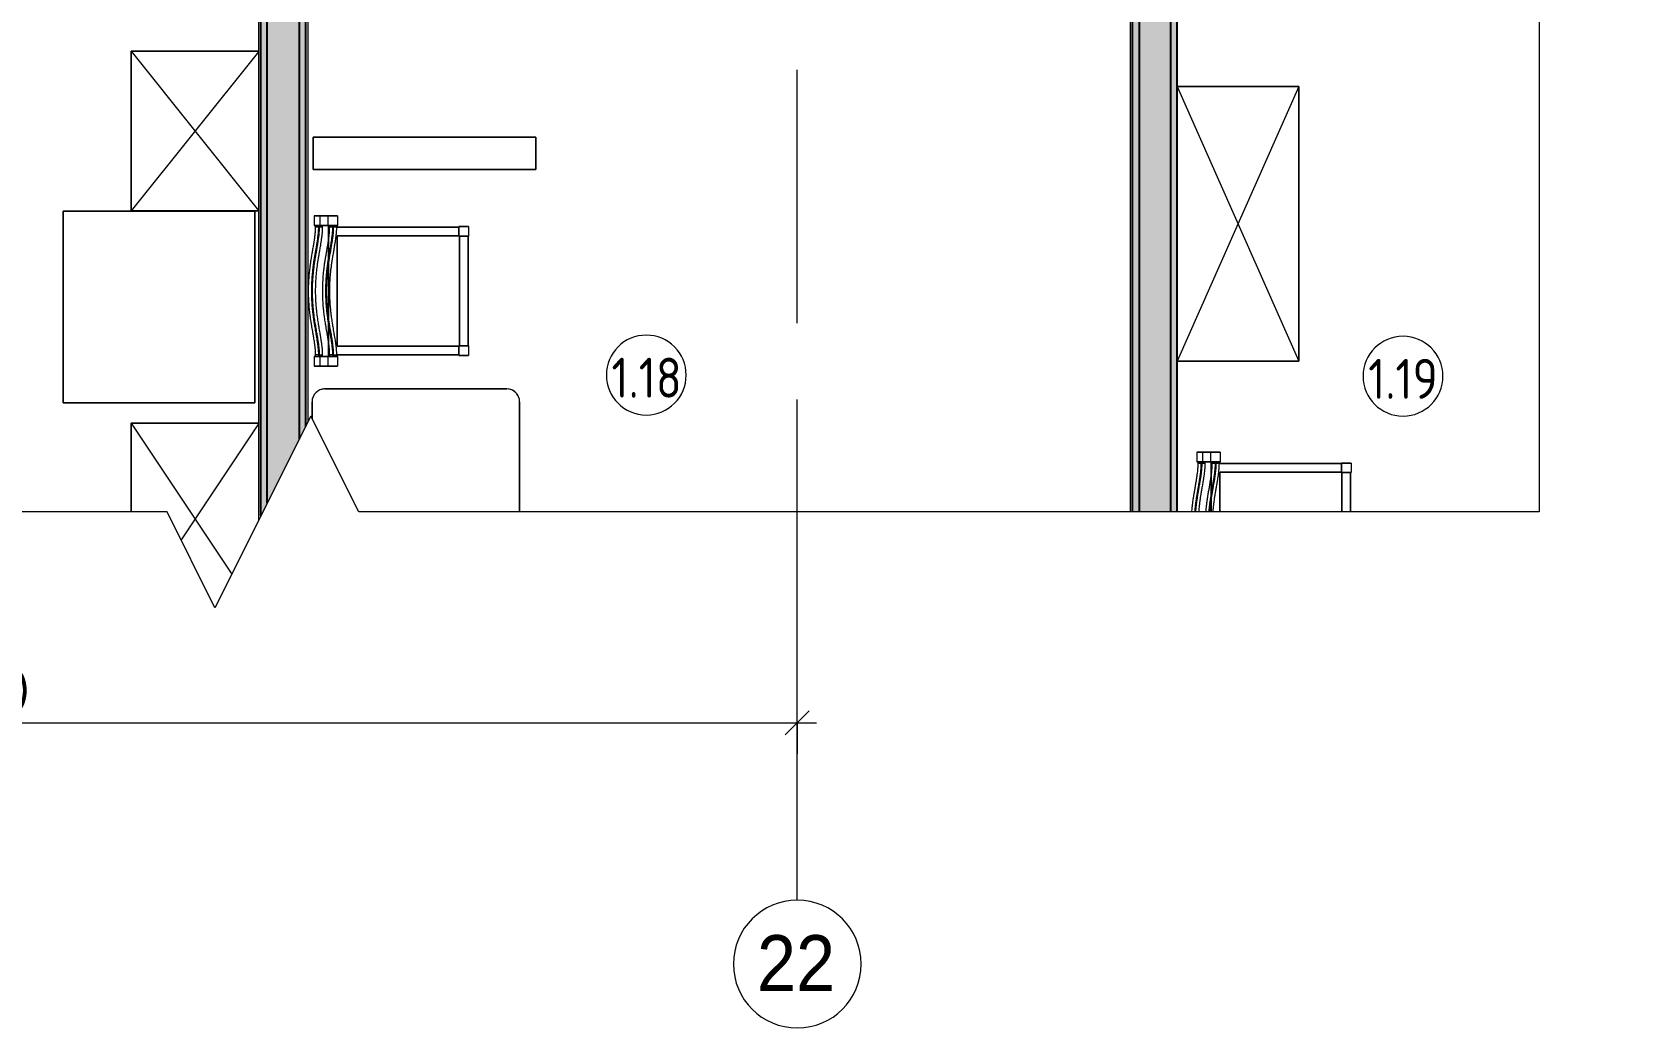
# Model space of a CAD drawing. Header units: millimetres. Extents: x 3991 to 282775, y -8553 to 29560.
# Drawn here: x 122950 to 127970, y 4103 to 7220 of the extents above; entities that cross this region are included whole.
import ezdxf

# ---------------------------------------------------------------- set-up
doc = ezdxf.new("R2010")
doc.units = ezdxf.units.MM
doc.linetypes.add('Осевая', pattern=[1587.5, 317.5, -238.125, 793.75, -238.125])
for name, color, linetype, lineweight in [('A-ANNO-DIMS', 7, 'Continuous', 9), ('A-ANNO-DIMS-50', 7, 'Continuous', 9), ('A-AREA-IDEN', 7, 'Continuous', 9), ('A-DETL-GENF', 7, 'Continuous', 9), ('I-FURN', 7, 'Continuous', 9), ('I-WALL', 7, 'Continuous', 9), ('Оси', 7, 'Continuous', 9), ('Оси-1', 7, 'Continuous', 20), ('Оси-2', 7, 'Осевая', 9)]:
    doc.layers.add(name, color=color, linetype=linetype, lineweight=lineweight)
doc.layers.add('A-WALL-1', color=7, linetype='Continuous', lineweight=25, true_color=0x3c3c3c)
doc.layers.add('A-WALL-FNSH-1', color=7, linetype='Continuous', lineweight=15, true_color=0x3c3c3c)
doc.styles.add('Arial', font='arial.ttf', dxfattribs={"width": 0.9, "height": 175})
doc.styles.add('GOST Common_2', font='GOST_Common.ttf', dxfattribs={"width": 0.9, "height": 125})
doc.styles.add('ISOCPEUR', font='isocpeur.ttf', dxfattribs={"width": 0.9, "height": 125})
doc.dimstyles.new('ISO-2_5_0_9К_БОЛЬШОЙ', dxfattribs={"dimscale": 304.8, "dimtxt": 124.497647, "dimasz": 0.246063, "dimexe": 0.19685, "dimexo": 0.492126, "dimgap": 0, "dimtad": 1, "dimdec": 0, "dimrnd": 10, "dimzin": 0, "dimdsep": 46, "dimtxsty": 'ISOCPEUR', "dimblk1": 'OBLIQUE', "dimblk2": 'OBLIQUE', "dimsah": 1, "dimcen": 0.09, "dimdle": 0.19685, "dimazin": 0, "dimtfac": 1, "dimtdec": 4, "dimtix": 1, "dimtmove": 0, "dimatfit": 3, "dimfxl": 1, "dimtvp": 1, "dimtolj": 1, "dimtzin": 0, "dimarcsym": 2})
pattern_1 = [(135, (44686.58, 0), (-37.717076, -37.717076), [53.34, -8.89, 1.778, -8.89]), (135, (44686.58, 37.694), (-37.717076, -37.717076), []), (50, (44686.58, 0), (63.763904, -5.57885), [6.667, -73.342]), (355, (44686.58, 0), (-12.334876, 66.869514), [5.334, -58.674]), (100.451, (44691.895, -0.465), (51.43036, 61.29098), [5.667, -62.332]), (46.184, (44686.58, 17.78), (94.87722, -14.714836), [10.001, -110.014]), (96.636, (44694.49, 16.55), (83.09115, 86.59931), [8.5, -93.497]), (351.184, (44686.58, 17.78), (83.09204, 86.59928), [8.001, -88.011]), (21, (44695.47, 13.335), (53.064487, -35.792726), [6.667, -73.342]), (326, (44695.47, 13.335), (21.63066, 64.46546), [5.334, -58.674]), (71.451, (44699.89, 10.35), (74.69646, 28.672367), [5.667, -62.332]), (37.5, (44686.58, 0), (1.080413, 29.594271), [1.676, -56.286, 1.676, -57.887, -58.896]), (37.5, (44686.58, 0), (1.080413, 29.594271), [-117.526, 1.676, -57.22]), (7.5, (44686.58, 0), (23.386368, 35.063507), [1.676, -32.283, 1.676, -54.953, -22.447]), (7.5, (44686.58, 0), (23.386368, 35.063507), [-90.589, 1.676, -20.771]), (327.5, (44666.756, 0), (47.456567, -2.0054684), [1.676, -20.549, 1.676, -67.666, -92.011]), (327.5, (44666.756, 0), (47.456567, -2.0054684), [-91.567, 1.676, -90.335]), (317.5, (44657.866, 0), (51.844948, 8.89904), [1.676, -27.216, 1.676, -44.374, -65.341]), (317.5, (44657.866, 0), (51.844948, 8.89904), [-74.943, 1.676, -63.665])]
pattern_2 = [(0, (44686.581, 0), (60.96, 15.24), [5.029, -40.691, 5.029, -40.691, -243.84]), (0, (44686.581, 0), (60.96, 15.24), [-91.44, 5.029, -86.411, 5.029, -40.691, -106.68]), (0, (44686.581, 0), (60.96, 15.24), [-228.6, 5.029, -25.451, 5.029, -71.171]), (120, (44709.441, 7.62), (-43.6782272, 45.1729086), [5.029, -40.691, 5.029, -40.691, -243.84]), (120, (44709.441, 7.62), (-43.6782272, 45.1729086), [-91.44, 5.029, -86.411, 5.029, -40.691, -106.68]), (120, (44709.441, 7.62), (-43.6782272, 45.1729086), [-228.6, 5.029, -25.451, 5.029, -71.171]), (240, (44717.061, 38.1), (-17.2817728, -60.4129086), [5.029, -40.691, 5.029, -40.691, -243.84]), (240, (44717.061, 38.1), (-17.2817728, -60.4129086), [-91.44, 5.029, -86.411, 5.029, -40.691, -106.68]), (240, (44717.061, 38.1), (-17.2817728, -60.4129086), [-228.6, 5.029, -25.451, 5.029, -71.171])]

# ---------------------------------------------------------------- blocks, each defined once
blk = doc.blocks.new('nipo - Default-25548072-Фрагмент 1_4')
at = {"layer": 'I-FURN'}
for p, q in [((-201.5, 220.4), (-201.5, 250.4)), ((-201.5, 250.4), (-201.5, 220.4)), ((-201.5, 250.4), (-171.5, 250.4)), ((-201.5, 250.4), (-171.5, 250.4)), ((-199.9, 220.4), (-201.5, 220.4)), ((-201.5, 220.4), (-199.9, 220.4)), ((-199.9, 220.4), (-199.9, -161.1)), ((-199.9, -161.1), (-199.9, 220.4)), ((-199.9, 220.4), (-172.9, 220.4)), ((-171.5, 220.4), (-199.9, 220.4)), ((-172.9, -161.1), (-172.9, 220.4)), ((-172.9, 220.4), (-172.9, -161.1)), ((-172.9, 220.4), (-171.5, 220.4)), ((-172.9, -161.1), (-172.9, 220.4)), ((-172.9, 220.4), (-171.5, 220.4)), ((-172.9, 220.4), (-171.5, 220.4)), ((-172.9, 220.4), (-172.9, -161.1)), ((-171.5, 250.4), (-171.5, 248.9)), ((-171.5, 248.9), (-171.5, 250.4)), ((-171.5, 248.9), (-171.5, 220.4)), ((-48.5, 248.9), (-171.5, 248.9)), ((-171.5, 221.9), (-171.5, 248.9)), ((-171.5, 248.9), (-48.5, 248.9)), ((-171.5, 220.4), (-171.5, 221.9)), ((-171.5, 220.4), (-171.5, 221.9)), ((-171.5, 221.9), (-48.5, 221.9)), ((-48.5, 221.9), (-171.5, 221.9)), ((-48.5, 221.9), (-171.5, 221.9)), ((-171.5, 221.9), (-48.5, 221.9)), ((-171.5, 220.4), (-171.5, 221.9)), ((-235, -213.6), (-235, -159.6)), ((-235, -159.6), (-235, -189.6)), ((-235, -159.6), (-205, -159.6)), ((-235, -159.6), (-205, -159.6)), ((-235, -189.6), (-235, -198.5)), ((-235, -189.6), (-205, -189.6)), ((-205, -159.6), (-205, -163.1)), ((-205, -213.6), (-205, -159.6)), ((-205, -163.1), (-205, -184.2)), ((-205, -163.1), (-205, -175.4)), ((-205, -171.9), (-205, -163.1)), ((-205, -163.1), (-200, -163.1)), ((-205, -184.2), (-205, -171.9)), ((-200, -171.9), (-205, -171.9)), ((-205, -175.4), (-205, -184.2)), ((-205, -175.4), (-200, -175.4)), ((-205, -184.2), (-205, -189.6)), ((-200, -184.2), (-205, -184.2)), ((-205, -189.6), (-205, -198.5)), ((-205, -198.5), (-205, -207.3)), ((-204.9, -163.1), (-204.9, -161.1)), ((-204.9, -161.1), (-204.9, -163.1)), ((-199.9, -161.1), (-204.9, -161.1)), ((-204.9, -161.1), (-199.9, -161.1)), ((-204.9, -184.2), (-204.9, -163.1)), ((-204.9, -163.1), (-204.9, -184.2)), ((-204.9, -188.1), (-204.9, -184.2)), ((-204.9, -184.2), (-204.9, -188.1)), ((-204.9, -188.1), (-164.4, -188.1)), ((-164.4, -188.1), (-204.9, -188.1)), ((-200, -163.1), (-200, -171.9)), ((-200, -175.4), (-200, -184.2)), ((-48.5, -161.1), (-172.9, -161.1)), ((-172.9, -161.1), (-48.5, -161.1)), ((-48.5, -161.1), (-172.9, -161.1)), ((-172.9, -161.1), (-48.5, -161.1)), ((-164.4, -188.1), (-48.5, -188.1)), ((-48.5, -188.1), (-164.4, -188.1)), ((-235, -232.4), (-235, -213.6)), ((-205, -213.6), (-235, -213.6)), ((-235, -232.4), (-205, -232.4)), ((-205, -216.1), (-205, -207.3)), ((-205, -207.3), (-205, -219.6)), ((-205, -207.3), (-200, -207.3)), ((-205, -232.4), (-205, -213.6)), ((-205, -228.4), (-205, -216.1)), ((-200, -216.1), (-205, -216.1)), ((-205, -228.4), (-205, -219.6)), ((-205, -219.6), (-200, -219.6)), ((-200, -228.4), (-205, -228.4)), ((-205, -228.4), (-205, -232.4)), ((-200, -207.3), (-200, -216.1)), ((-200, -219.6), (-200, -228.4))]:
    blk.add_line(p, q, dxfattribs=at)
at = {"layer": 'I-FURN', "flags": 128}
for points in [[(-235, -198.5), (-235, -215.5), (-235, -232.4)], [(-205, -207.3), (-205, -215.5), (-205, -228.4)]]:
    blk.add_lwpolyline(points, dxfattribs=at)
at = {"layer": 'I-FURN'}
for points, knots in [([(-200, -163.1), (-196.9, -163.2), (-192.6, -163.3), (-187.9, -163.5), (-185.7, -163.6), (-182.6, -163.8), (-177.7, -164.2), (-171.4, -165), (-165, -165.8), (-159.2, -166.6), (-151.7, -167.8), (-144, -169), (-135.4, -170.5), (-126.4, -172), (-117.6, -173.6), (-109.6, -174.9), (-104.3, -175.8), (-97.4, -176.9), (-87.8, -178.4), (-75.4, -180.1), (-62.2, -181.7), (-53.4, -182.5), (-48.5, -182.9)], [0, 0, 0, 0, 9.243142, 13.053485, 13.910715, 15.929171, 22.348118, 28.790033, 34.846834, 41.767255, 46.3745, 57.682193, 65.219689, 72.630818, 84.96413, 92.039013, 97.081467, 100.996198, 113.088, 126.466538, 138.430455, 153.031774, 153.031774, 153.031774, 153.031774]), ([(-48.5, -191.8), (-53.4, -191.4), (-62.2, -190.5), (-75.4, -189), (-87.8, -187.3), (-97.4, -185.8), (-104.3, -184.7), (-109.6, -183.8), (-117.6, -182.4), (-126.4, -180.9), (-135.4, -179.3), (-144, -177.9), (-151.7, -176.6), (-159.2, -175.5), (-165, -174.6), (-171.4, -173.8), (-177.7, -173.1), (-182.6, -172.6), (-185.7, -172.4), (-187.9, -172.3), (-192.6, -172.1), (-196.9, -172), (-200, -171.9)], [250.229324, 250.229324, 250.229324, 250.229324, 264.815707, 276.779625, 290.158162, 302.249965, 306.164696, 311.20715, 318.282032, 330.615345, 338.026474, 345.56397, 356.871663, 361.478908, 368.399329, 374.456129, 380.898045, 387.316991, 389.335447, 390.192678, 394.00302, 403.246163, 403.246163, 403.246163, 403.246163]), ([(-200, -175.4), (-196.9, -175.5), (-192.6, -175.6), (-187.9, -175.8), (-185.7, -175.9), (-182.6, -176.1), (-177.7, -176.5), (-171.4, -177.3), (-165, -178.1), (-159.2, -178.9), (-151.7, -180.1), (-146.5, -180.9), (-142.8, -181.6)], [0, 0, 0, 0, 9.243142, 13.053485, 13.910715, 15.929171, 22.348118, 28.790033, 34.846834, 41.767255, 46.3745, 57.682193, 57.682193, 57.682193, 57.682193]), ([(-48.5, -204.1), (-53.4, -203.7), (-62.2, -202.8), (-75.4, -201.3), (-87.8, -199.6), (-97.4, -198.1), (-104.3, -197), (-109.6, -196.1), (-117.6, -194.7), (-126.4, -193.2), (-135.4, -191.7), (-144, -190.2), (-151.7, -188.9), (-159.2, -187.8), (-165, -186.9), (-171.4, -186.1), (-177.7, -185.4), (-182.6, -185), (-185.7, -184.8), (-187.9, -184.6), (-192.6, -184.4), (-196.9, -184.3), (-200, -184.2)], [-153.016838, -153.016838, -153.016838, -153.016838, -138.430455, -126.466538, -113.088, -100.996198, -97.081467, -92.039013, -84.96413, -72.630818, -65.219689, -57.682193, -46.3745, -41.767255, -34.846834, -28.790033, -22.348118, -15.929171, -13.910715, -13.053485, -9.243142, 0, 0, 0, 0]), ([(-142.8, -181.6), (-140.3, -182), (-135.4, -182.8), (-126.4, -184.4), (-117.6, -185.9), (-109.6, -187.3), (-104.3, -188.1), (-97.4, -189.2), (-91.5, -190.2), (-86.8, -190.8), (-86.1, -190.9)], [57.682193, 57.682193, 57.682193, 57.682193, 65.219689, 72.630818, 84.96413, 92.039013, 97.081467, 100.996198, 113.088, 115.213189, 115.213189, 115.213189, 115.213189]), ([(-86.1, -190.9), (-82.4, -191.5), (-74.7, -192.5), (-62.2, -194), (-53.4, -194.8), (-48.5, -195.2)], [115.222092, 115.222092, 115.222092, 115.222092, 126.466538, 138.430455, 153.031774, 153.031774, 153.031774, 153.031774]), ([(-200, -207.3), (-196.9, -207.4), (-192.6, -207.5), (-187.9, -207.7), (-185.7, -207.8), (-182.6, -208), (-177.7, -208.5), (-171.4, -209.2), (-165, -210), (-159.2, -210.8), (-151.7, -212), (-144, -213.2), (-135.4, -214.7), (-126.4, -216.3), (-117.6, -217.8), (-109.6, -219.2), (-104.3, -220), (-97.4, -221.2), (-87.8, -222.6), (-75.4, -224.3), (-62.2, -225.9), (-53.4, -226.7), (-48.5, -227.1)], [0, 0, 0, 0, 9.243142, 13.053485, 13.910715, 15.929171, 22.348118, 28.790033, 34.846834, 41.767255, 46.3745, 57.682193, 65.219689, 72.630818, 84.96413, 92.039013, 97.081467, 100.996198, 113.088, 126.466538, 138.430455, 153.031774, 153.031774, 153.031774, 153.031774]), ([(-48.5, -236), (-53.4, -235.6), (-62.2, -234.7), (-75.4, -233.2), (-87.8, -231.5), (-97.4, -230), (-104.3, -228.9), (-109.6, -228), (-117.6, -226.6), (-126.4, -225.1), (-135.4, -223.6), (-144, -222.1), (-151.7, -220.8), (-159.2, -219.7), (-165, -218.8), (-171.4, -218), (-177.7, -217.3), (-182.6, -216.9), (-185.7, -216.7), (-187.9, -216.5), (-192.6, -216.3), (-196.9, -216.2), (-200, -216.1)], [250.229324, 250.229324, 250.229324, 250.229324, 264.815707, 276.779625, 290.158162, 302.249965, 306.164696, 311.20715, 318.282032, 330.615345, 338.026474, 345.56397, 356.871663, 361.478908, 368.399329, 374.456129, 380.898045, 387.316991, 389.335447, 390.192678, 394.00302, 403.246163, 403.246163, 403.246163, 403.246163]), ([(-200, -219.6), (-196.9, -219.7), (-192.6, -219.8), (-187.9, -220), (-185.7, -220.1), (-182.6, -220.3), (-177.7, -220.8), (-171.4, -221.5), (-165, -222.3), (-159.2, -223.1), (-151.7, -224.3), (-146.5, -225.1), (-142.8, -225.8)], [0, 0, 0, 0, 9.243142, 13.053485, 13.910715, 15.929171, 22.348118, 28.790033, 34.846834, 41.767255, 46.3745, 57.682193, 57.682193, 57.682193, 57.682193]), ([(-48.5, -248.3), (-53.4, -247.9), (-62.2, -247), (-75.4, -245.5), (-87.8, -243.8), (-97.4, -242.3), (-104.3, -241.2), (-109.6, -240.3), (-117.6, -238.9), (-126.4, -237.4), (-135.4, -235.9), (-144, -234.4), (-151.7, -233.1), (-159.2, -232), (-165, -231.2), (-171.4, -230.3), (-177.7, -229.6), (-182.6, -229.2), (-185.7, -229), (-187.9, -228.8), (-192.6, -228.6), (-196.9, -228.5), (-200, -228.4)], [-153.016838, -153.016838, -153.016838, -153.016838, -138.430455, -126.466538, -113.088, -100.996198, -97.081467, -92.039013, -84.96413, -72.630818, -65.219689, -57.682193, -46.3745, -41.767255, -34.846834, -28.790033, -22.348118, -15.929171, -13.910715, -13.053485, -9.243142, 0, 0, 0, 0]), ([(-142.8, -225.8), (-140.3, -226.2), (-135.4, -227), (-126.4, -228.6), (-117.6, -230.1), (-109.6, -231.5), (-104.3, -232.3), (-97.4, -233.5), (-91.5, -234.4), (-86.8, -235), (-86.1, -235.1)], [57.682193, 57.682193, 57.682193, 57.682193, 65.219689, 72.630818, 84.96413, 92.039013, 97.081467, 100.996198, 113.088, 115.213189, 115.213189, 115.213189, 115.213189]), ([(-86.1, -235.1), (-82.4, -235.7), (-74.7, -236.7), (-62.2, -238.2), (-53.4, -239), (-48.5, -239.4)], [115.222092, 115.222092, 115.222092, 115.222092, 126.466538, 138.430455, 153.031774, 153.031774, 153.031774, 153.031774])]:
    blk.add_open_spline(points, degree=3, knots=knots, dxfattribs=at)
blk = doc.blocks.new('Шкаф параметрический - 15_8-25548247-Фрагмент 1_4')
at = {"layer": 'I-FURN'}
for p, q in [((0, 0), (860, 380)), ((0, 380), (860, 0)), ((860, 380), (0, 380)), ((0, 380), (0, 0)), ((0, 0), (0, 380)), ((0, 380), (860, 380)), ((860, 0), (860, 380)), ((860, 380), (860, 0)), ((860, 0), (0, 0))]:
    blk.add_line(p, q, dxfattribs=at)
blk = doc.blocks.new('Bed - Small Sizes - 15_1-25546717-Фрагмент 1_4')
at = {"layer": 'I-FURN'}
for p, q in [((-347.7, -1565.1), (-347.7, -1910)), ((-347.7, -1910), (-347.7, -1565.1)), ((302.3, -1910), (302.3, -1857.2)), ((302.3, -1857.2), (302.3, -1910)), ((-307.7, -1950), (262.3, -1950)), ((262.3, -1950), (-307.7, -1950))]:
    blk.add_line(p, q, dxfattribs=at)
for centre, start, end in [((-307.7, -1910), 180, 270), ((-307.7, -1910), 180, 195), ((-307.7, -1910), 195, 210), ((-307.7, -1910), 210, 240), ((-307.7, -1910), 240, 270), ((262.3, -1910), 270, 0), ((262.3, -1910), 270, 285), ((262.3, -1910), 285, 300), ((262.3, -1910), 300, 315), ((262.3, -1910), 315, 0)]:
    blk.add_arc(centre, 40, start, end, dxfattribs=at)
blk = doc.blocks.new('nipo - Default-V95-Фрагмент 1_4')
at = {"layer": 'I-FURN'}
for p, q in [((-201.5, 220.4), (-201.5, 250.4)), ((-201.5, 250.4), (-201.5, 220.4)), ((-201.5, 250.4), (-171.5, 250.4)), ((-201.5, 250.4), (-171.5, 250.4)), ((-199.9, 220.4), (-201.5, 220.4)), ((-201.5, 220.4), (-199.9, 220.4)), ((-199.9, 220.4), (-199.9, -161.1)), ((-199.9, -161.1), (-199.9, 220.4)), ((-199.9, 220.4), (-172.9, 220.4)), ((-171.5, 220.4), (-199.9, 220.4)), ((-172.9, -161.1), (-172.9, 220.4)), ((-172.9, 220.4), (-172.9, -161.1)), ((-172.9, 220.4), (-171.5, 220.4)), ((-172.9, -161.1), (-172.9, 220.4)), ((-172.9, 220.4), (-171.5, 220.4)), ((-172.9, 220.4), (-171.5, 220.4)), ((-172.9, 220.4), (-172.9, -161.1)), ((-171.5, 250.4), (-171.5, 248.9)), ((-171.5, 248.9), (-171.5, 250.4)), ((-171.5, 248.9), (-171.5, 220.4)), ((171.5, 248.9), (-171.5, 248.9)), ((-171.5, 221.9), (-171.5, 248.9)), ((-171.5, 248.9), (171.5, 248.9)), ((-171.5, 220.4), (-171.5, 221.9)), ((-171.5, 220.4), (-171.5, 221.9)), ((-171.5, 221.9), (171.5, 221.9)), ((171.5, 221.9), (-171.5, 221.9)), ((171.5, 221.9), (-171.5, 221.9)), ((-171.5, 221.9), (171.5, 221.9)), ((-171.5, 220.4), (-171.5, 221.9)), ((171.5, 248.9), (171.5, 250.4)), ((171.5, 250.4), (201.5, 250.4)), ((171.5, 250.4), (201.5, 250.4)), ((171.5, 250.4), (171.5, 248.9)), ((171.5, 220.4), (171.5, 248.9)), ((171.5, 248.9), (171.5, 221.9)), ((171.5, 221.9), (171.5, 220.4)), ((171.5, 221.9), (171.5, 220.4)), ((171.5, 220.4), (171.5, 221.9)), ((200, 220.4), (171.5, 220.4)), ((171.5, 220.4), (173, 220.4)), ((173, 220.4), (171.5, 220.4)), ((173, 220.4), (171.5, 220.4)), ((173, 220.4), (173, -161.1)), ((173, -161.1), (173, 220.4)), ((173, 220.4), (200, 220.4)), ((173, 220.4), (173, -161.1)), ((173, -161.1), (173, 220.4)), ((200, 220.4), (200, -161.1)), ((200, -161.1), (200, 220.4)), ((201.5, 220.4), (200, 220.4)), ((200, 220.4), (201.5, 220.4)), ((201.5, 220.4), (201.5, 250.4)), ((201.5, 250.4), (201.5, 220.4)), ((-235, -213.6), (-235, -159.6)), ((-235, -159.6), (-235, -189.6)), ((-235, -159.6), (-205, -159.6)), ((-235, -159.6), (-205, -159.6)), ((-235, -189.6), (-205, -189.6)), ((-205, -159.6), (-205, -163.1)), ((-205, -213.6), (-205, -159.6)), ((-205, -163.1), (-205, -184.2)), ((-205, -163.1), (-205, -175.4)), ((-205, -171.9), (-205, -163.1)), ((-205, -163.1), (-200, -163.1)), ((-205, -184.2), (-205, -171.9)), ((-200, -171.9), (-205, -171.9)), ((-205, -175.4), (-205, -184.2)), ((-205, -175.4), (-200, -175.4)), ((-205, -184.2), (-205, -189.6)), ((-200, -184.2), (-205, -184.2)), ((-204.9, -163.1), (-204.9, -161.1)), ((-204.9, -161.1), (-204.9, -163.1)), ((-199.9, -161.1), (-204.9, -161.1)), ((-204.9, -161.1), (-199.9, -161.1)), ((-204.9, -184.2), (-204.9, -163.1)), ((-204.9, -163.1), (-204.9, -184.2)), ((-204.9, -188.1), (-204.9, -184.2)), ((-204.9, -184.2), (-204.9, -188.1)), ((-204.9, -188.1), (-164.4, -188.1)), ((-164.4, -188.1), (-204.9, -188.1)), ((-200, -163.1), (-200, -171.9)), ((-200, -175.4), (-200, -184.2)), ((173, -161.1), (-172.9, -161.1)), ((-172.9, -161.1), (173, -161.1)), ((173, -161.1), (-172.9, -161.1)), ((-172.9, -161.1), (173, -161.1)), ((-164.4, -188.1), (164.4, -188.1)), ((164.4, -188.1), (-164.4, -188.1)), ((164.4, -188.1), (205, -188.1)), ((205, -188.1), (164.4, -188.1)), ((205, -161.1), (200, -161.1)), ((200, -161.1), (205, -161.1)), ((200, -171.9), (200, -163.1)), ((200, -163.1), (205, -163.1)), ((205, -171.9), (200, -171.9)), ((200, -175.4), (200, -184.2)), ((200, -175.4), (205, -175.4)), ((205, -184.2), (200, -184.2)), ((205, -161.1), (205, -159.6)), ((205, -159.6), (235, -159.6)), ((205, -159.6), (235, -159.6)), ((205, -159.6), (205, -213.6)), ((205, -163.1), (205, -161.1)), ((205, -161.1), (205, -163.1)), ((205, -163.1), (205, -161.1)), ((205, -184.2), (205, -163.1)), ((205, -163.1), (205, -184.2)), ((205, -184.2), (205, -163.1)), ((205, -175.4), (205, -163.1)), ((205, -163.1), (205, -171.9)), ((205, -171.9), (205, -184.2)), ((205, -184.2), (205, -175.4)), ((205, -188.1), (205, -184.2)), ((205, -184.2), (205, -188.1)), ((205, -188.1), (205, -184.2)), ((205, -189.6), (205, -188.1)), ((205, -189.6), (235, -189.6)), ((235, -189.6), (235, -159.6)), ((235, -159.6), (235, -213.6)), ((-235, -232.4), (-235, -213.6)), ((-205, -213.6), (-235, -213.6)), ((-235, -232.4), (-205, -232.4)), ((-205, -207.3), (-205, -215.5)), ((-205, -216.1), (-205, -207.3)), ((-205, -207.3), (-205, -219.6)), ((-205, -207.3), (-200, -207.3)), ((-205, -232.4), (-205, -213.6)), ((-205, -215.5), (-205, -228.4)), ((-205, -228.4), (-205, -216.1)), ((-200, -216.1), (-205, -216.1)), ((-205, -228.4), (-205, -219.6)), ((-205, -219.6), (-200, -219.6)), ((-200, -228.4), (-205, -228.4)), ((-205, -228.4), (-205, -232.4)), ((-200, -207.3), (-200, -216.1)), ((-200, -219.6), (-200, -228.4)), ((200, -216.1), (200, -207.3)), ((200, -207.3), (205, -207.3)), ((205, -216.1), (200, -216.1)), ((200, -219.6), (200, -228.4)), ((200, -219.6), (205, -219.6)), ((205, -228.4), (200, -228.4)), ((205, -219.6), (205, -207.3)), ((205, -207.3), (205, -216.1)), ((235, -213.6), (205, -213.6)), ((205, -213.6), (205, -232.4)), ((205, -216.1), (205, -228.4)), ((205, -219.6), (205, -228.4)), ((205, -232.4), (205, -228.4)), ((205, -232.4), (235, -232.4)), ((235, -213.6), (235, -232.4))]:
    blk.add_line(p, q, dxfattribs=at)
at = {"layer": 'I-FURN', "flags": 128}
for points in [[(-235, -189.6), (-235, -198.5), (-235, -215.5), (-235, -232.4)], [(-205, -189.6), (-205, -198.5), (-205, -207.3)], [(205, -207.3), (205, -198.5), (205, -189.6)], [(235, -232.4), (235, -215.4), (235, -198.5), (235, -189.6)], [(205, -228.4), (205, -215.4), (205, -207.3)]]:
    blk.add_lwpolyline(points, dxfattribs=at)
at = {"layer": 'I-FURN'}
for points, knots in [([(-200, -163.1), (-196.9, -163.2), (-192.6, -163.3), (-187.9, -163.5), (-185.7, -163.6), (-182.6, -163.8), (-177.7, -164.2), (-171.4, -165), (-165, -165.8), (-159.2, -166.6), (-151.7, -167.8), (-144, -169), (-135.4, -170.5), (-126.4, -172), (-117.6, -173.6), (-109.6, -174.9), (-104.3, -175.8), (-97.4, -176.9), (-87.8, -178.4), (-75.4, -180.1), (-61.8, -181.7), (-47.9, -183), (-30.6, -184.3), (-15.4, -184.9), (-3.3, -185.1), (3.1, -185.1), (12, -185), (22.3, -184.6), (34.9, -184), (45.5, -183.2), (57.9, -182.1), (68.2, -181), (76.5, -179.9), (83.2, -179), (90.8, -178), (98.2, -176.8), (103.3, -176), (107.4, -175.3), (116.5, -173.8), (126.8, -172), (136, -170.4), (140.7, -169.6), (145, -168.9), (150.9, -167.9), (157, -166.9), (163.1, -166.1), (167.7, -165.4), (171.2, -165), (175.1, -164.5), (179.9, -164), (184.4, -163.7), (188.4, -163.4), (193.1, -163.2), (197.2, -163.1), (200, -163.1)], [0, 0, 0, 0, 9.243142, 13.053485, 13.910715, 15.929171, 22.348118, 28.790033, 34.846834, 41.767255, 46.3745, 57.682193, 65.219689, 72.630818, 84.96413, 92.039013, 97.081467, 100.996198, 113.088, 126.466538, 138.430455, 154.269973, 168.259509, 190.563396, 199.707293, 204.597106, 209.735731, 226.502536, 235.563172, 247.659183, 258.282773, 272.848078, 278.98652, 283.327745, 292.951843, 302.068722, 306.043991, 308.214217, 314.656028, 333.916422, 339.606524, 342.617617, 348.177633, 352.758986, 360.420019, 366.77681, 371.330151, 374.419378, 377.203149, 383.111589, 389.143766, 390.785353, 394.961682, 403.246163, 403.246163, 403.246163, 403.246163]), ([(200, -171.9), (197.2, -172), (193.1, -172.1), (188.4, -172.3), (184.4, -172.5), (179.9, -172.9), (175.1, -173.4), (171.2, -173.9), (167.7, -174.3), (163.1, -174.9), (157, -175.8), (150.9, -176.8), (145, -177.7), (140.7, -178.4), (136, -179.2), (126.8, -180.8), (116.5, -182.6), (107.4, -184.2), (103.3, -184.8), (98.2, -185.7), (90.8, -186.8), (83.2, -187.9), (76.5, -188.8), (68.2, -189.8), (57.9, -190.9), (45.5, -192.1), (34.9, -192.8), (22.3, -193.5), (12, -193.8), (3.1, -193.9), (-3.3, -193.9), (-15.4, -193.8), (-30.6, -193.1), (-47.9, -191.9), (-61.8, -190.6), (-75.4, -189), (-87.8, -187.3), (-97.4, -185.8), (-104.3, -184.7), (-109.6, -183.8), (-117.6, -182.4), (-126.4, -180.9), (-135.4, -179.3), (-144, -177.9), (-151.7, -176.6), (-159.2, -175.5), (-165, -174.6), (-171.4, -173.8), (-177.7, -173.1), (-182.6, -172.6), (-185.7, -172.4), (-187.9, -172.3), (-192.6, -172.1), (-196.9, -172), (-200, -171.9)], [0, 0, 0, 0, 8.284481, 12.460809, 14.102397, 20.134573, 26.043014, 28.826784, 31.916012, 36.469352, 42.826144, 50.487177, 55.06853, 60.628545, 63.639639, 69.32974, 88.590135, 95.031946, 97.202171, 101.177441, 110.29432, 119.918418, 124.259643, 130.398084, 144.963389, 155.586979, 167.682991, 176.743627, 193.510432, 198.649057, 203.53887, 212.682766, 234.986654, 248.97619, 264.815707, 276.779625, 290.158162, 302.249965, 306.164696, 311.20715, 318.282032, 330.615345, 338.026474, 345.56397, 356.871663, 361.478908, 368.399329, 374.456129, 380.898045, 387.316991, 389.335447, 390.192678, 394.00302, 403.246163, 403.246163, 403.246163, 403.246163]), ([(-200, -175.4), (-196.9, -175.5), (-192.6, -175.6), (-187.9, -175.8), (-185.7, -175.9), (-182.6, -176.1), (-177.7, -176.5), (-171.4, -177.3), (-165, -178.1), (-159.2, -178.9), (-151.7, -180.1), (-146.5, -180.9), (-142.8, -181.6)], [0, 0, 0, 0, 9.243142, 13.053485, 13.910715, 15.929171, 22.348118, 28.790033, 34.846834, 41.767255, 46.3745, 57.682193, 57.682193, 57.682193, 57.682193]), ([(200, -184.2), (197.2, -184.3), (193.1, -184.4), (188.4, -184.6), (184.4, -184.8), (179.9, -185.2), (175.1, -185.7), (171.2, -186.2), (167.7, -186.6), (163.1, -187.2), (157, -188.1), (150.9, -189.1), (145, -190), (140.7, -190.7), (136, -191.5), (126.8, -193.1), (116.5, -194.9), (107.4, -196.5), (103.3, -197.2), (98.2, -198), (90.8, -199.1), (83.2, -200.2), (76.5, -201.1), (68.2, -202.1), (57.9, -203.3), (45.5, -204.4), (34.9, -205.1), (22.3, -205.8), (12, -206.1), (3.1, -206.2), (-3.3, -206.2), (-15.4, -206.1), (-30.6, -205.4), (-47.9, -204.2), (-61.8, -202.9), (-75.4, -201.3), (-87.8, -199.6), (-97.4, -198.1), (-104.3, -197), (-109.6, -196.1), (-117.6, -194.7), (-126.4, -193.2), (-135.4, -191.7), (-144, -190.2), (-151.7, -188.9), (-159.2, -187.8), (-165, -186.9), (-171.4, -186.1), (-177.7, -185.4), (-182.6, -185), (-185.7, -184.8), (-187.9, -184.6), (-192.6, -184.4), (-196.9, -184.3), (-200, -184.2)], [-403.246163, -403.246163, -403.246163, -403.246163, -394.961682, -390.785353, -389.143766, -383.111589, -377.203149, -374.419378, -371.330151, -366.77681, -360.420019, -352.758986, -348.177633, -342.617617, -339.606524, -333.916422, -314.656028, -308.214217, -306.043991, -302.068722, -292.951843, -283.327745, -278.98652, -272.848078, -258.282773, -247.659183, -235.563172, -226.502536, -209.735731, -204.597106, -199.707293, -190.563396, -168.259509, -154.269973, -138.430455, -126.466538, -113.088, -100.996198, -97.081467, -92.039013, -84.96413, -72.630818, -65.219689, -57.682193, -46.3745, -41.767255, -34.846834, -28.790033, -22.348118, -15.929171, -13.910715, -13.053485, -9.243142, 0, 0, 0, 0]), ([(-142.8, -181.6), (-140.3, -182), (-135.4, -182.8), (-126.4, -184.4), (-117.6, -185.9), (-109.6, -187.3), (-104.3, -188.1), (-97.4, -189.2), (-91.5, -190.2), (-86.8, -190.8), (-86.1, -190.9)], [57.682193, 57.682193, 57.682193, 57.682193, 65.219689, 72.630818, 84.96413, 92.039013, 97.081467, 100.996198, 113.088, 115.213189, 115.213189, 115.213189, 115.213189]), ([(-86.1, -190.9), (-82.4, -191.5), (-74.7, -192.5), (-61.8, -194), (-47.9, -195.3), (-36.5, -196.2), (-30.3, -196.5), (-28.8, -196.6)], [115.222092, 115.222092, 115.222092, 115.222092, 126.466538, 138.430455, 154.269973, 168.259509, 172.819784, 172.819784, 172.819784, 172.819784]), ([(-28.8, -196.6), (-22.9, -196.9), (-13.9, -197.2), (-3.3, -197.4), (3.1, -197.4), (12, -197.3), (20.6, -197), (27.5, -196.7), (28.8, -196.6)], [172.837785, 172.837785, 172.837785, 172.837785, 190.563396, 199.707293, 204.597106, 209.735731, 226.502536, 230.426379, 230.426379, 230.426379, 230.426379]), ([(28.8, -196.6), (30.5, -196.5), (36.2, -196.2), (45.5, -195.5), (57.9, -194.4), (68.2, -193.3), (76.5, -192.2), (81.5, -191.6), (84.5, -191.2), (86.1, -190.9)], [230.444503, 230.444503, 230.444503, 230.444503, 235.563172, 247.659183, 258.282773, 272.848078, 278.98652, 283.327745, 288.032973, 288.032973, 288.032973, 288.032973]), ([(86.1, -190.9), (87.7, -190.7), (90.4, -190.3), (93, -189.9), (94.1, -189.8)], [288.041978, 288.041978, 288.041978, 288.041978, 292.951843, 296.142014, 296.142014, 296.142014, 296.142014]), ([(94.2, -189.7), (96.1, -189.4), (99.3, -188.9), (103.3, -188.3), (107.4, -187.6), (116.5, -186.1), (126.8, -184.3), (136, -182.7), (139.9, -182), (141.8, -181.7), (142.8, -181.5)], [296.242467, 296.242467, 296.242467, 296.242467, 302.068722, 306.043991, 308.214217, 314.656028, 333.916422, 339.606524, 342.617617, 345.639568, 345.639568, 345.639568, 345.639568]), ([(142.8, -181.5), (143.7, -181.4), (146, -181), (150.9, -180.2), (157, -179.3), (163.1, -178.4), (167.7, -177.7), (171.2, -177.3), (175.1, -176.9), (179.9, -176.3), (184.4, -176), (188.4, -175.7), (193.1, -175.5), (197.2, -175.4), (200, -175.4)], [345.639651, 345.639651, 345.639651, 345.639651, 348.177633, 352.758986, 360.420019, 366.77681, 371.330151, 374.419378, 377.203149, 383.111589, 389.143766, 390.785353, 394.961682, 403.246163, 403.246163, 403.246163, 403.246163]), ([(-200, -207.3), (-196.9, -207.4), (-192.6, -207.5), (-187.9, -207.7), (-185.7, -207.8), (-182.6, -208), (-177.7, -208.5), (-171.4, -209.2), (-165, -210), (-159.2, -210.8), (-151.7, -212), (-144, -213.2), (-135.4, -214.7), (-126.4, -216.3), (-117.6, -217.8), (-109.6, -219.2), (-104.3, -220), (-97.4, -221.2), (-87.8, -222.6), (-75.4, -224.3), (-61.8, -225.9), (-47.9, -227.2), (-30.6, -228.5), (-15.4, -229.1), (-3.3, -229.3), (3.1, -229.3), (12, -229.2), (22.3, -228.9), (34.9, -228.2), (45.5, -227.4), (57.9, -226.3), (68.2, -225.2), (76.5, -224.1), (83.2, -223.3), (90.8, -222.2), (98.2, -221), (103.3, -220.2), (107.4, -219.5), (116.5, -218), (126.8, -216.2), (136, -214.6), (140.7, -213.8), (145, -213.1), (150.9, -212.1), (157, -211.2), (163.1, -210.3), (167.7, -209.6), (171.2, -209.2), (175.1, -208.8), (179.9, -208.2), (184.4, -207.9), (188.4, -207.6), (193.1, -207.4), (197.2, -207.3), (200, -207.3)], [0, 0, 0, 0, 9.243142, 13.053485, 13.910715, 15.929171, 22.348118, 28.790033, 34.846834, 41.767255, 46.3745, 57.682193, 65.219689, 72.630818, 84.96413, 92.039013, 97.081467, 100.996198, 113.088, 126.466538, 138.430455, 154.269973, 168.259509, 190.563396, 199.707293, 204.597106, 209.735731, 226.502536, 235.563172, 247.659183, 258.282773, 272.848078, 278.98652, 283.327745, 292.951843, 302.068722, 306.043991, 308.214217, 314.656028, 333.916422, 339.606524, 342.617617, 348.177633, 352.758986, 360.420019, 366.77681, 371.330151, 374.419378, 377.203149, 383.111589, 389.143766, 390.785353, 394.961682, 403.246163, 403.246163, 403.246163, 403.246163]), ([(200, -216.1), (197.2, -216.2), (193.1, -216.3), (188.4, -216.5), (184.4, -216.7), (179.9, -217.1), (175.1, -217.6), (171.2, -218.1), (167.7, -218.5), (163.1, -219.1), (157, -220), (150.9, -221), (145, -221.9), (140.7, -222.7), (136, -223.4), (126.8, -225), (116.5, -226.8), (107.4, -228.4), (103.3, -229.1), (98.2, -229.9), (90.8, -231), (83.2, -232.1), (76.5, -233), (68.2, -234), (57.9, -235.2), (45.5, -236.3), (34.9, -237), (22.3, -237.7), (12, -238), (3.1, -238.1), (-3.3, -238.1), (-15.4, -238), (-30.6, -237.3), (-47.9, -236.1), (-61.8, -234.8), (-75.4, -233.2), (-87.8, -231.5), (-97.4, -230), (-104.3, -228.9), (-109.6, -228), (-117.6, -226.6), (-126.4, -225.1), (-135.4, -223.6), (-144, -222.1), (-151.7, -220.8), (-159.2, -219.7), (-165, -218.8), (-171.4, -218), (-177.7, -217.3), (-182.6, -216.9), (-185.7, -216.7), (-187.9, -216.5), (-192.6, -216.3), (-196.9, -216.2), (-200, -216.1)], [0, 0, 0, 0, 8.284481, 12.460809, 14.102397, 20.134573, 26.043014, 28.826784, 31.916012, 36.469352, 42.826144, 50.487177, 55.06853, 60.628545, 63.639639, 69.32974, 88.590135, 95.031946, 97.202171, 101.177441, 110.29432, 119.918418, 124.259643, 130.398084, 144.963389, 155.586979, 167.682991, 176.743627, 193.510432, 198.649057, 203.53887, 212.682766, 234.986654, 248.97619, 264.815707, 276.779625, 290.158162, 302.249965, 306.164696, 311.20715, 318.282032, 330.615345, 338.026474, 345.56397, 356.871663, 361.478908, 368.399329, 374.456129, 380.898045, 387.316991, 389.335447, 390.192678, 394.00302, 403.246163, 403.246163, 403.246163, 403.246163]), ([(-200, -219.6), (-196.9, -219.7), (-192.6, -219.8), (-187.9, -220), (-185.7, -220.1), (-182.6, -220.3), (-177.7, -220.8), (-171.4, -221.5), (-165, -222.3), (-159.2, -223.1), (-151.7, -224.3), (-146.5, -225.1), (-142.8, -225.8)], [0, 0, 0, 0, 9.243142, 13.053485, 13.910715, 15.929171, 22.348118, 28.790033, 34.846834, 41.767255, 46.3745, 57.682193, 57.682193, 57.682193, 57.682193]), ([(200, -228.4), (197.2, -228.5), (193.1, -228.6), (188.4, -228.8), (184.4, -229), (179.9, -229.4), (175.1, -229.9), (171.2, -230.4), (167.7, -230.8), (163.1, -231.4), (157, -232.3), (150.9, -233.3), (145, -234.2), (140.7, -235), (136, -235.8), (126.8, -237.3), (116.5, -239.1), (107.4, -240.7), (103.3, -241.4), (98.2, -242.2), (90.8, -243.3), (83.2, -244.4), (76.5, -245.3), (68.2, -246.3), (57.9, -247.5), (45.5, -248.6), (34.9, -249.3), (22.3, -250), (12, -250.3), (3.1, -250.4), (-3.3, -250.4), (-15.4, -250.3), (-30.6, -249.7), (-47.9, -248.4), (-61.8, -247.1), (-75.4, -245.5), (-87.8, -243.8), (-97.4, -242.3), (-104.3, -241.2), (-109.6, -240.3), (-117.6, -238.9), (-126.4, -237.4), (-135.4, -235.9), (-144, -234.4), (-151.7, -233.1), (-159.2, -232), (-165, -231.2), (-171.4, -230.3), (-177.7, -229.6), (-182.6, -229.2), (-185.7, -229), (-187.9, -228.8), (-192.6, -228.6), (-196.9, -228.5), (-200, -228.4)], [-403.246163, -403.246163, -403.246163, -403.246163, -394.961682, -390.785353, -389.143766, -383.111589, -377.203149, -374.419378, -371.330151, -366.77681, -360.420019, -352.758986, -348.177633, -342.617617, -339.606524, -333.916422, -314.656028, -308.214217, -306.043991, -302.068722, -292.951843, -283.327745, -278.98652, -272.848078, -258.282773, -247.659183, -235.563172, -226.502536, -209.735731, -204.597106, -199.707293, -190.563396, -168.259509, -154.269973, -138.430455, -126.466538, -113.088, -100.996198, -97.081467, -92.039013, -84.96413, -72.630818, -65.219689, -57.682193, -46.3745, -41.767255, -34.846834, -28.790033, -22.348118, -15.929171, -13.910715, -13.053485, -9.243142, 0, 0, 0, 0]), ([(-142.8, -225.8), (-140.3, -226.2), (-135.4, -227), (-126.4, -228.6), (-117.6, -230.1), (-109.6, -231.5), (-104.3, -232.3), (-97.4, -233.5), (-91.5, -234.4), (-86.8, -235), (-86.1, -235.1)], [57.682193, 57.682193, 57.682193, 57.682193, 65.219689, 72.630818, 84.96413, 92.039013, 97.081467, 100.996198, 113.088, 115.213189, 115.213189, 115.213189, 115.213189]), ([(-86.1, -235.1), (-82.4, -235.7), (-74.7, -236.7), (-61.8, -238.2), (-47.9, -239.6), (-36.5, -240.4), (-30.3, -240.7), (-28.8, -240.8)], [115.222092, 115.222092, 115.222092, 115.222092, 126.466538, 138.430455, 154.269973, 168.259509, 172.819784, 172.819784, 172.819784, 172.819784]), ([(-28.8, -240.8), (-22.9, -241.1), (-13.9, -241.5), (-3.3, -241.6), (3.1, -241.6), (12, -241.5), (20.6, -241.2), (27.5, -240.9), (28.8, -240.8)], [172.837785, 172.837785, 172.837785, 172.837785, 190.563396, 199.707293, 204.597106, 209.735731, 226.502536, 230.426379, 230.426379, 230.426379, 230.426379]), ([(28.8, -240.8), (30.5, -240.7), (36.2, -240.4), (45.5, -239.7), (57.9, -238.6), (68.2, -237.5), (76.5, -236.5), (81.5, -235.8), (84.5, -235.4), (86.1, -235.1)], [230.444503, 230.444503, 230.444503, 230.444503, 235.563172, 247.659183, 258.282773, 272.848078, 278.98652, 283.327745, 288.032973, 288.032973, 288.032973, 288.032973]), ([(86.1, -235.1), (87.7, -234.9), (90.4, -234.5), (93, -234.1), (94.1, -234)], [288.041978, 288.041978, 288.041978, 288.041978, 292.951843, 296.142014, 296.142014, 296.142014, 296.142014]), ([(94.2, -233.9), (96.1, -233.7), (99.3, -233.2), (103.3, -232.5), (107.4, -231.8), (116.5, -230.3), (126.8, -228.5), (136, -226.9), (139.9, -226.3), (141.8, -225.9), (142.8, -225.8)], [296.242467, 296.242467, 296.242467, 296.242467, 302.068722, 306.043991, 308.214217, 314.656028, 333.916422, 339.606524, 342.617617, 345.639568, 345.639568, 345.639568, 345.639568]), ([(142.8, -225.8), (143.7, -225.6), (146, -225.2), (150.9, -224.4), (157, -223.5), (163.1, -222.6), (167.7, -222), (171.2, -221.5), (175.1, -221.1), (179.9, -220.6), (184.4, -220.2), (188.4, -219.9), (193.1, -219.7), (197.2, -219.7), (200, -219.6)], [345.639651, 345.639651, 345.639651, 345.639651, 348.177633, 352.758986, 360.420019, 366.77681, 371.330151, 374.419378, 377.203149, 383.111589, 389.143766, 390.785353, 394.961682, 403.246163, 403.246163, 403.246163, 403.246163])]:
    blk.add_open_spline(points, degree=3, knots=knots, dxfattribs=at)
blk = doc.blocks.new('Шкаф параметрический - 15_7-25644689-Фрагмент 1_4')
at = {"layer": 'I-FURN'}
for p, q in [((0, 398.5), (0, 0)), ((0, 0), (0, 398.5)), ((2.3, 398.5), (365.6, 156.3)), ((0, 0), (472.8, 315.2)), ((0, 0), (278, 0)), ((278, 0), (0, 0))]:
    blk.add_line(p, q, dxfattribs=at)
blk = doc.blocks.new('Холодильник встроенный 1180 мм - 7_10-25643654-Фрагмент 1_4')
at = {"layer": 'I-FURN'}
for p, q in [((305.1, 329.9), (-294.9, 329.9)), ((-294.9, 329.9), (-294.9, -270.1)), ((-294.9, -270.1), (-294.9, 329.9)), ((-294.9, 329.9), (305.1, 329.9)), ((305.1, -270.1), (305.1, 329.9)), ((305.1, 329.9), (305.1, -270.1)), ((-294.9, -270.1), (305.1, -270.1)), ((305.1, -270.1), (-294.9, -270.1))]:
    blk.add_line(p, q, dxfattribs=at)
blk = doc.blocks.new('Шкаф параметрический - 15_9-25646185-Фрагмент 1_4')
at = {"layer": 'I-FURN'}
for p, q in [((0, 0), (498.1, 398.5)), ((0, 398.5), (0, 0)), ((0, 0), (0, 398.5)), ((1.9, 398.5), (500, 0)), ((500, 0), (500, 398.5)), ((500, 398.5), (500, 0)), ((0, 0), (500, 0)), ((500, 0), (0, 0))]:
    blk.add_line(p, q, dxfattribs=at)
blk = doc.blocks.new('DET_L_Линия разрыва - М100-30704474-Фрагмент 1_4')
at = {"layer": 'A-DETL-GENF'}
for p, q in [((1894.8, 300), (1744.8, 0)), ((2194.8, -300), (1894.8, 300)), ((1744.8, 0), (0, 0)), ((2344.8, 0), (2194.8, -300)), ((4089.7, 0), (2344.8, 0))]:
    blk.add_line(p, q, dxfattribs=at)
blk = doc.blocks.new('DET_L_Линия разрыва - М100-30704506-Фрагмент 1_4')
at = {"layer": 'A-DETL-GENF'}
for p, q in [((3846.4, -300), (4146.4, 300)), ((4146.4, 300), (4296.4, 0)), ((0, 0), (3696.4, 0)), ((3696.4, 0), (3846.4, -300)), ((4296.4, 0), (7992.9, 0))]:
    blk.add_line(p, q, dxfattribs=at)
blk = doc.blocks.new('Ось сетки - D8-29747960-Фрагмент 1_4')
at = {"layer": 'Оси-1'}
for start, end in [(360, 180), (180, 360)]:
    blk.add_arc((0, 0), 4, start, end, dxfattribs=at)
blk = doc.blocks.new('DIMBLOCK104-Фрагмент 1_4')
at = {"layer": 'A-ANNO-DIMS-50'}
for p, q in [((120246.6, 4961.2), (120246.6, 5118.2)), ((125346.6, 4961.2), (125346.6, 5118.2)), ((120186.6, 5058.2), (125406.6, 5058.2)), ((120246.6, 5058.2), (120246.6, 4961.2)), ((125346.6, 5058.2), (125346.6, 4961.2))]:
    blk.add_line(p, q, dxfattribs=at)
at = {"layer": 'A-ANNO-DIMS-50', "lineweight": 20}
for p, q in [((120246.6, 5058.2), (120284.1, 5095.7)), ((125346.6, 5058.2), (125384.1, 5095.7)), ((120246.6, 5058.2), (120209.1, 5020.7)), ((125346.6, 5058.2), (125309.1, 5020.7))]:
    blk.add_line(p, q, dxfattribs=at)
at = {"layer": 'A-ANNO-DIMS-50', "color": 0, "insert": (122649.3, 5221.5), "char_height": 125, "width": 353.382, "attachment_point": 1, "line_spacing_factor": 1.149209, "style": 'ISOCPEUR'}
blk.add_mtext('5100', dxfattribs=at)
blk = doc.blocks.new('_Oblique')
at = {"color": 0, "linetype": 'ByBlock', "lineweight": -2}
blk.add_line((-0.5, -0.5), (0.5, 0.5), dxfattribs=at)
blk = doc.blocks.new('Марка_Помещения - Номер-25198446-Фрагмент 1_4')
at = {"layer": 'A-AREA-IDEN'}
for start, end in [(360, 180), (180, 360)]:
    blk.add_arc((0, 0), 2.5, start, end, dxfattribs=at)

msp = doc.modelspace()

# ---------------------------------------------------------------- hatches: boundary and pattern name
at = {"layer": 'I-WALL'}
h = msp.add_hatch(dxfattribs=at)
h.set_pattern_fill('FP_13', color=256, style=0, pattern_type=2)
h.set_pattern_definition(pattern_2)
h.paths.add_polyline_path([(126529.5, 5718.5), (126536.6, 5718.5), (126536.6, 9220), (126516.6, 9220), (126516.6, 5718.5)])
h = msp.add_hatch(dxfattribs=at)
h.set_pattern_fill('FP_15', color=256, style=0, pattern_type=2)
h.set_pattern_definition(pattern_1)
h.paths.add_polyline_path([(123687.1, 5746.3), (123787.1, 5946.3), (123787.1, 9100), (123687.1, 9100), (123687.1, 6018.5)])
h = msp.add_hatch(dxfattribs=at)
h.set_pattern_fill('FP_13', color=256, style=0, pattern_type=2)
h.set_pattern_definition(pattern_2)
h.paths.add_polyline_path([(126410.2, 5718.5), (126416.6, 5718.5), (126416.6, 9100), (126396.6, 9100), (126396.6, 5718.5)])
h = msp.add_hatch(dxfattribs=at)
h.set_pattern_fill('FP_15', color=256, style=0, pattern_type=2)
h.set_pattern_definition(pattern_1)
h.paths.add_polyline_path([(126516.6, 5718.5), (126516.6, 9100), (126416.6, 9100), (126416.6, 5718.5), (126505.8, 5718.5)])
h = msp.add_hatch(dxfattribs=at)
h.set_pattern_fill('FP_13', color=256, style=0, pattern_type=2)
h.set_pattern_definition(pattern_2)
h.paths.add_polyline_path([(123667.1, 5706.3), (123687.1, 5746.3), (123687.1, 9080), (123667.1, 9080), (123667.1, 5718.5)])
h = msp.add_hatch(dxfattribs=at)
h.set_pattern_fill('FP_13', color=256, style=0, pattern_type=2)
h.set_pattern_definition(pattern_2)
h.paths.add_polyline_path([(123787.1, 5946.3), (123807.1, 5986.3), (123807.1, 9080), (123787.1, 9080), (123787.1, 6018.5)])

# ---------------------------------------------------------------- linework, layer by layer
at = {"layer": 'A-WALL-1'}
for p, q in [((126516.6, 5718.5), (126516.6, 9200)), ((126536.6, 5718.5), (126536.6, 9220)), ((123687.1, 5746.3), (123687.1, 9100)), ((123787.1, 9100), (123787.1, 5946.3)), ((126416.6, 9100), (126416.6, 5718.5)), ((123667.1, 5706.3), (123667.1, 9080)), ((123807.1, 9080), (123807.1, 5986.3)), ((126396.6, 5718.5), (126396.6, 9080)), ((123787.1, 5946.3), (123787.1, 5946.3)), ((123687.1, 5746.3), (123687.1, 5746.3))]:
    msp.add_line(p, q, dxfattribs=at)
at = {"layer": 'A-WALL-FNSH-1'}
for p, q in [((126537.6, 5718.5), (126537.6, 9221)), ((123659.1, 9072), (123659.1, 5690.3)), ((123815.1, 6002.3), (123815.1, 9072)), ((126388.6, 9072), (126388.6, 5718.5))]:
    msp.add_line(p, q, dxfattribs=at)
at = {"layer": 'I-FURN'}
for p, q in [((123830.6, 6891), (123830.6, 6790.1)), ((124527.5, 6891), (123830.6, 6891)), ((123830.6, 6891), (124527.5, 6891)), ((123830.6, 6790.1), (123830.6, 6891)), ((124527.5, 6790.1), (124527.5, 6891)), ((124527.5, 6891), (124527.5, 6790.1)), ((123830.6, 6790.1), (124527.5, 6790.1)), ((124527.5, 6790.1), (123830.6, 6790.1))]:
    msp.add_line(p, q, dxfattribs=at)
at = {"layer": 'Оси'}
msp.add_line((125346.6, 4503.2), (125346.6, 5753.2), dxfattribs=at)
at = {"layer": 'Оси-2'}
msp.add_line((125346.6, 5753.2), (125346.6, 8558.1), dxfattribs=at)

# ---------------------------------------------------------------- block references
at = {"layer": 'A-AREA-IDEN', "xscale": 49.99999999999998, "yscale": 49.99999999999998, "zscale": 49.99999999999998}
for p in [(124873.7, 6146.8), (127243.3, 6143.3)]:
    msp.add_blockref('Марка_Помещения - Номер-25198446-Фрагмент 1_4', p, dxfattribs=at)
at = {"layer": 'A-DETL-GENF'}
for name, rotation in [('DET_L_Линия разрыва - М100-30704474-Фрагмент 1_4', 89.99999999999991), ('DET_L_Линия разрыва - М100-30704506-Фрагмент 1_4', 180)]:
    msp.add_blockref(name, (127669.6, 5718.5), dxfattribs=dict(at, rotation=rotation))
at = {"layer": 'I-FURN'}
for name, p, rotation in [('Шкаф параметрический - 15_9-25646185-Фрагмент 1_4', (123260.6, 7160.5), 269.9999999999994), ('Шкаф параметрический - 15_8-25548247-Фрагмент 1_4', (126536.6, 7050.5), 269.9999999999994), ('Холодильник встроенный 1180 мм - 7_10-25643654-Фрагмент 1_4', (123317.8, 6365.1), 270.0000000000001), ('nipo - Default-V95-Фрагмент 1_4', (124066.6, 6410), 270.0000000000004), ('Bed - Small Sizes - 15_1-25546717-Фрагмент 1_4', (124129.4, 4153.4), 180), ('Шкаф параметрический - 15_7-25644689-Фрагмент 1_4', (123260.6, 5996.5), 269.9999999999994), ('nipo - Default-25548072-Фрагмент 1_4', (126830.3, 5670), 270.0000000000004)]:
    msp.add_blockref(name, p, dxfattribs=dict(at, rotation=rotation))
at = {"layer": 'Оси-1', "xscale": 49.99999999999998, "yscale": 49.99999999999998, "zscale": 49.99999999999998}
msp.add_blockref('Ось сетки - D8-29747960-Фрагмент 1_4', (125346.6, 4303.2), dxfattribs=at)

# ---------------------------------------------------------------- texts
at = {"layer": 'A-AREA-IDEN', "char_height": 125, "width": 274.177, "attachment_point": 1, "style": 'GOST Common_2'}
for s, insert in [('1.18', (124764.7, 6201.1)), ('1.19', (127134.3, 6197.6))]:
    msp.add_mtext(s, dxfattribs=dict(at, insert=insert))
at = {"layer": 'Оси', "insert": (125220.3, 4393.6), "char_height": 175, "width": 303.038, "attachment_point": 1, "style": 'Arial'}
msp.add_mtext('22', dxfattribs=at)

# ---------------------------------------------------------------- dimensions: what is measured, and where the dimension line sits
at = {"layer": 'A-ANNO-DIMS'}
dim = msp.add_linear_dim(base=(125346.6, 5058.2), p1=(120246.6, 5111.2), p2=(125346.6, 5111.2), dimstyle='ISO-2_5_0_9К_БОЛЬШОЙ', override={"dimpost": '<>', "dimfxl": 5100}, dxfattribs=at)
dim.commit()
dim.dimension.update_dxf_attribs({"geometry": 'DIMBLOCK104-Фрагмент 1_4', "text_midpoint": (122796.6, 5120.7)})

doc.saveas('drawing.dxf')
